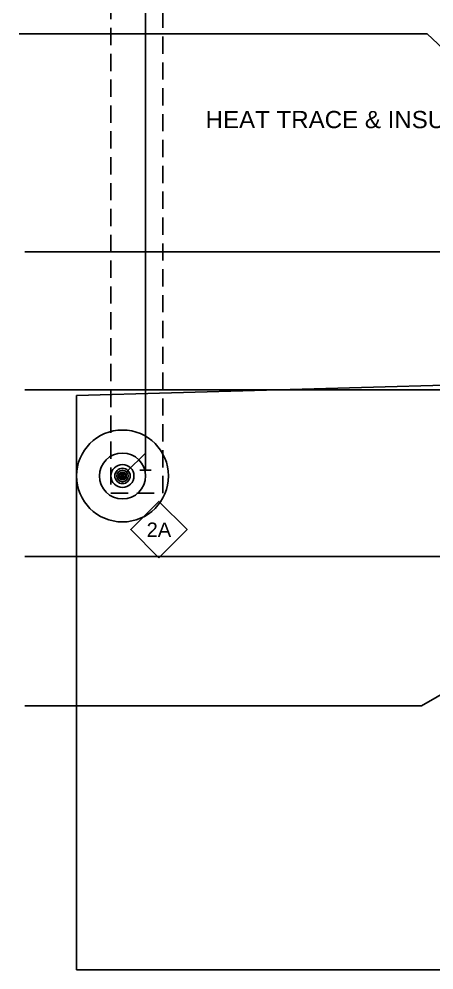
# Model space of a CAD drawing. Extents: x -3956 to 957, y -346 to 1886.
# Drawn here: x -3385 to -3168.4, y -10.3 to 486.4 of the extents above; entities that cross this region are included whole.
import ezdxf
from ezdxf.enums import TextEntityAlignment as Align

# ---------------------------------------------------------------- set-up
doc = ezdxf.new("R2010")
doc.units = 0
doc.header["$LTSCALE"] = 36
doc.header["$MEASUREMENT"] = 0
doc.linetypes.add('HIDDEN', pattern=[0.375, 0.25, -0.125])
for name, color, linetype in [('G-ANNO-TEXT', 70, 'Continuous'), ('G-ANNO-TEXT @ 96', 70, 'Continuous'), ('P-STRM-N', 2, 'Continuous'), ('P-STRM-N @ 1 (1)', 2, 'Continuous'), ('P-STRM-N @ 1 (2)', 2, 'Continuous'), ('P-STRM-N @ 12', 2, 'Continuous'), ('P-STRM-N @ 128', 2, 'Continuous'), ('P-STRM-N @ 16', 2, 'Continuous'), ('P-STRM-N @ 192', 2, 'Continuous'), ('P-STRM-N @ 2', 2, 'Continuous'), ('P-STRM-N @ 24', 2, 'Continuous'), ('P-STRM-N @ 384', 2, 'Continuous'), ('P-STRM-N @ 4', 2, 'Continuous'), ('P-STRM-N @ 48', 2, 'Continuous'), ('P-STRM-N @ 64', 2, 'Continuous'), ('P-STRM-N @ 768', 2, 'Continuous'), ('P-STRM-N @ 8', 2, 'Continuous'), ('P-STRM-N @ 96', 2, 'Continuous')]:
    doc.layers.add(name, color=color, linetype=linetype)
doc.styles.add('Arial', font='arial.ttf')

# ---------------------------------------------------------------- blocks, each defined once
blk = doc.blocks.new('DIAMOND TAG')
blk.add_lwpolyline([(0, -0.1533), (0.1533, 0), (0, 0.1533), (-0.1533, 0)], close=True)
at = {"style": 'Arial'}
blk.add_attdef('XXX', text='', height=0.0781, dxfattribs=at).set_placement((0, 0), align=Align.MIDDLE)
blk = doc.blocks.new('PIPE-PLAN')
at = {"linetype": 'Continuous'}
for p, q in [((-0.09375, -0.03125), (-0.09375, 0.03125)), ((-0.09375, 0), (0, 0))]:
    blk.add_line(p, q, dxfattribs=at)
blk = doc.blocks.new('*U7')
blk.add_circle((0, 0), 0.03125)
blk = doc.blocks.new('*U1605')
at = {"layer": 'P-STRM-N @ 1 (1)'}
blk.add_blockref('*U7', (-3331, 247.74), dxfattribs=at)
at = {"layer": 'P-STRM-N @ 1 (2)'}
blk.add_blockref('*U7', (-3331, 247.74), dxfattribs=at)
at = {"layer": 'P-STRM-N @ 12', "xscale": 12, "yscale": 12, "zscale": 12}
blk.add_blockref('*U7', (-3331, 247.74), dxfattribs=at)
at = {"layer": 'P-STRM-N @ 128', "xscale": 128, "yscale": 128, "zscale": 128}
blk.add_blockref('*U7', (-3331, 247.74), dxfattribs=at)
at = {"layer": 'P-STRM-N @ 16', "xscale": 16, "yscale": 16, "zscale": 16}
blk.add_blockref('*U7', (-3331, 247.74), dxfattribs=at)
at = {"layer": 'P-STRM-N @ 192', "xscale": 192, "yscale": 192, "zscale": 192}
blk.add_blockref('*U7', (-3331, 247.74), dxfattribs=at)
at = {"layer": 'P-STRM-N @ 2', "xscale": 2, "yscale": 2, "zscale": 2}
blk.add_blockref('*U7', (-3331, 247.74), dxfattribs=at)
at = {"layer": 'P-STRM-N @ 24', "xscale": 24, "yscale": 24, "zscale": 24}
blk.add_blockref('*U7', (-3331, 247.74), dxfattribs=at)
at = {"layer": 'P-STRM-N @ 384', "xscale": 384, "yscale": 384, "zscale": 384}
blk.add_blockref('*U7', (-3331, 247.74), dxfattribs=at)
at = {"layer": 'P-STRM-N @ 4', "xscale": 4, "yscale": 4, "zscale": 4}
blk.add_blockref('*U7', (-3331, 247.74), dxfattribs=at)
at = {"layer": 'P-STRM-N @ 48', "xscale": 48, "yscale": 48, "zscale": 48}
blk.add_blockref('*U7', (-3331, 247.74), dxfattribs=at)
at = {"layer": 'P-STRM-N @ 64', "xscale": 64, "yscale": 64, "zscale": 64}
blk.add_blockref('*U7', (-3331, 247.74), dxfattribs=at)
at = {"layer": 'P-STRM-N @ 768', "xscale": 768, "yscale": 768, "zscale": 768}
blk.add_blockref('*U7', (-3331, 247.74), dxfattribs=at)
at = {"layer": 'P-STRM-N @ 8', "xscale": 8, "yscale": 8, "zscale": 8}
blk.add_blockref('*U7', (-3331, 247.74), dxfattribs=at)
at = {"layer": 'P-STRM-N @ 96', "xscale": 96, "yscale": 96, "zscale": 96}
blk.add_blockref('*U7', (-3331, 247.74), dxfattribs=at)

msp = doc.modelspace()

# ---------------------------------------------------------------- linework, layer by layer
at = {"layer": 'DEFPOINTS'}
for p, q in [((-3145, 295.74), (-3355, 289.74)), ((-3355, 289.74), (-3355, -10.26)), ((-3355, -10.26), (-2851, -10.26))]:
    msp.add_line(p, q, dxfattribs=at)
at = {"layer": 'G-ANNO-TEXT', "linetype": 'HIDDEN'}
for p, q in [((-3337, 616.74), (-3337, 238.74)), ((-3310, 238.74), (-3310, 601.74)), ((-3337, 238.74), (-3310, 238.74))]:
    msp.add_line(p, q, dxfattribs=at)
at = {"layer": 'G-ANNO-TEXT'}
for points in [[(-3160.7, 468.01), (-3172, 478.74), (-3385, 478.74)], [(-2727.77, 361.1), (-2746, 364.74), (-3382, 364.74)], [(-3051.49, 280.23), (-3064, 292.74), (-3382, 292.74)], [(-2778.49, 218.26), (-2791, 205.74), (-3382, 205.74)], [(-3143.42, 145.79), (-3175, 127.74), (-3382, 127.74)]]:
    msp.add_lwpolyline(points, dxfattribs=at)
at = {"layer": 'P-STRM-N'}
for p, q in [((-3319, 259.74), (-3319, 601.74)), ((-3328.88, 249.86), (-3319, 259.74))]:
    msp.add_line(p, q, dxfattribs=at)

# ---------------------------------------------------------------- block references
at = {"layer": 'G-ANNO-TEXT @ 96', "xscale": 96, "yscale": 96, "zscale": 96}
msp.add_blockref('DIAMOND TAG', (-3312, 219.74), dxfattribs=at).add_auto_attribs({'XXX': '2A'})
at = {"layer": 'P-STRM-N'}
msp.add_blockref('*U1605', (0, 0), dxfattribs=at)
at = {"layer": 'P-STRM-N @ 96', "xscale": 96, "yscale": 96, "zscale": 96, "rotation": 90}
msp.add_blockref('PIPE-PLAN', (-3319, 259.74), dxfattribs=at)

# ---------------------------------------------------------------- texts
at = {"layer": 'G-ANNO-TEXT', "style": 'Arial'}
msp.add_text('HEAT TRACE & INSULATE', height=9, dxfattribs=at).set_placement((-3287.62, 429.39))

doc.saveas('drawing.dxf')
